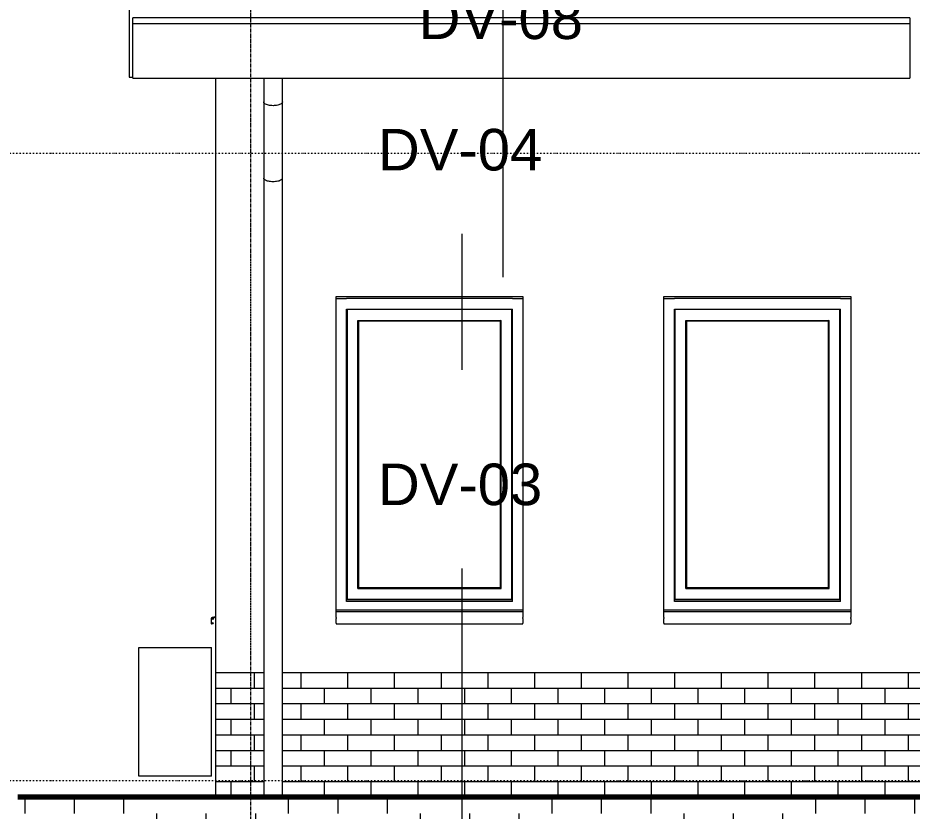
# Model space of a CAD drawing. Header units: millimetres. Extents: x -8546 to 211781, y -3000 to 31870.
# Drawn here: x 96545 to 100854, y -67 to 3752 of the extents above; entities that cross this region are included whole.
import ezdxf

# ---------------------------------------------------------------- set-up
doc = ezdxf.new("R2010")
doc.units = ezdxf.units.MM
doc.linetypes.add('Dash dot', pattern=[15.875, 6.35, -4.7625, 0, -4.7625])
doc.linetypes.add('grid', pattern=[24, 15, -3, 3, -3])
for name, color, linetype, lineweight in [('A-FLOR-LEVL', 51, 'Continuous', 9), ('A-GENM', 13, 'Continuous', 9), ('A-ROOF-OTLN', 132, 'Continuous', 9), ('A-WALL', 113, 'Continuous', 9), ('A-WALL-PATT', 111, 'Continuous', 25), ('C-TOPO', 7, 'Continuous', 9), ('G-ANNO-SYMB', 111, 'Continuous', 9), ('S-COLS', 52, 'Continuous', 9), ('S-GRID', 1, 'Continuous', 9)]:
    doc.layers.add(name, color=color, linetype=linetype, lineweight=lineweight)
doc.styles.add('Arial_1', font='arial.ttf', dxfattribs={"height": 200})

# ---------------------------------------------------------------- blocks, each defined once
blk = doc.blocks.new('41_ISR_lb_vebo_waterslag_10_graden - WS60 160-1703960-Noordgevel')
at = {"layer": 'A-GENM'}
for p, q in [((-3709.2, 892.3), (-4609.2, 892.3)), ((-4609.2, 865.1), (-4609.2, 867.4)), ((-4609.2, 865.1), (-4609.2, 860.1)), ((-3709.2, 867.4), (-3709.2, 865.1)), ((-3709.2, 860.1), (-3709.2, 865.1)), ((-4609.2, 837.3), (-4609.2, 860.1)), ((-4609.2, 837.3), (-4609.2, 834.3)), ((-4609.2, 834.3), (-3709.2, 834.3)), ((-3709.2, 860.1), (-3709.2, 837.3)), ((-3709.2, 834.3), (-3709.2, 837.3))]:
    blk.add_line(p, q, dxfattribs=at)
blk = doc.blocks.new('EB_Boiler_stiebel_eltron_buitenunit - EB_Boiler_stiebel_eltron_buitenunit-1706381-Noordgevel')
at = {"layer": 'A-GENM'}
for p, q in [((-5559.2, 720), (-5209.2, 720)), ((-5559.2, 100), (-5559.2, 720)), ((-5209.2, 100), (-5209.2, 720)), ((-5209.2, 100), (-5559.2, 100))]:
    blk.add_line(p, q, dxfattribs=at)
blk = doc.blocks.new('41_ISR_lb_vebo_waterslag_10_graden - WS60 160-V27-Noordgevel')
at = {"layer": 'A-GENM'}
for p, q in [((-5189.2, 868), (-5206.2, 865.1)), ((-5205.7, 863.5), (-5205.7, 857)), ((-5204.1, 863.4), (-5189.2, 866)), ((-5204.1, 858.7), (-5204.1, 863.4)), ((-5210.3, 860.1), (-5210.3, 837.3)), ((-5208.7, 837.4), (-5208.7, 860.1)), ((-5205.7, 836.2), (-5207, 836)), ((-5207, 836), (-5205.7, 836.2)), ((-5206.8, 834.4), (-5200.4, 835.5)), ((-5205.7, 857), (-5197.7, 857.7)), ((-5204.1, 839.9), (-5205.7, 839.6)), ((-5205.7, 839.6), (-5205.7, 836.2)), ((-5197.7, 859.3), (-5204.1, 858.7)), ((-5204.1, 836.5), (-5204.1, 839.9)), ((-5201.9, 836.9), (-5204.1, 836.5)), ((-5204.1, 836.5), (-5201.9, 836.9)), ((-5201.3, 838.4), (-5201.9, 836.9)), ((-5201.9, 836.9), (-5201.3, 838.4)), ((-5200.4, 838.4), (-5201.3, 838.4)), ((-5201.3, 838.4), (-5200.4, 838.4)), ((-5200.4, 835.5), (-5200.4, 838.4)), ((-5200.4, 838.4), (-5200.4, 835.5)), ((-5197.7, 857.7), (-5197.7, 859.3))]:
    blk.add_line(p, q, dxfattribs=at)
for centre, radius, start, end in [((-5205.3, 860.1), 5, 100, 180), ((-5205.3, 860.1), 5, 100, 180), ((-5205.3, 860.1), 3.4, 96.7543, 180), ((-5205.3, 860.1), 3.4, 96.7543, 180), ((-5207.3, 837.3), 3, 180, 279.9906), ((-5207.3, 837.3), 3, 180, 279.9906), ((-5207.3, 837.4), 1.42, 180, 280.0191), ((-5207.3, 837.4), 1.42, 180, 280.0191)]:
    blk.add_arc(centre, radius, start, end, dxfattribs=at)
blk = doc.blocks.new('41_ISR_lb_vebo_waterslag_10_graden - WS60 160-V28-Noordgevel')
at = {"layer": 'A-GENM'}
for p, q in [((-5205.7, 836.2), (-5207, 836)), ((-5207, 836), (-5205.7, 836.2)), ((-5201.9, 836.9), (-5204.1, 836.5)), ((-5204.1, 836.5), (-5201.9, 836.9)), ((-5201.3, 838.4), (-5201.9, 836.9)), ((-5201.9, 836.9), (-5201.3, 838.4)), ((-5200.4, 838.4), (-5201.3, 838.4)), ((-5201.3, 838.4), (-5200.4, 838.4)), ((-5200.4, 835.5), (-5200.4, 838.4)), ((-5200.4, 838.4), (-5200.4, 835.5))]:
    blk.add_line(p, q, dxfattribs=at)
for centre, radius, start, end in [((-5205.3, 860.1), 5, 100, 180), ((-5205.3, 860.1), 5, 100, 180), ((-5205.3, 860.1), 3.4, 96.7543, 180), ((-5205.3, 860.1), 3.4, 96.7543, 180), ((-5207.3, 837.3), 3, 180, 279.9906), ((-5207.3, 837.3), 3, 180, 279.9906), ((-5207.3, 837.4), 1.42, 180, 280.0191), ((-5207.3, 837.4), 1.42, 180, 280.0191)]:
    blk.add_arc(centre, radius, start, end, dxfattribs=at)
blk = doc.blocks.new('28_EB_HWA_grote slag - TRON60x2_5-3479252-Noordgevel')
at = {"layer": 'S-COLS'}
for p, q in [((-4957.7, 3462.1), (-4957.7, 3347)), ((-4867.7, 3347), (-4867.7, 3462.1)), ((-4957.7, 3347), (-4957.7, 2980.7)), ((-4867.7, 2980.7), (-4867.7, 3347)), ((-4957.7, 2980.7), (-4957.7, 0)), ((-4867.7, 0), (-4867.7, 2980.7))]:
    blk.add_line(p, q, dxfattribs=at)
for points, knots in [([(-4912.7, 3329.1), (-4916.7, 3329.1), (-4924.5, 3329.5), (-4935.5, 3331.3), (-4944.9, 3334.2), (-4950.9, 3337.3), (-4954.4, 3340.1), (-4956.3, 3342.4), (-4957.5, 3344.7), (-4957.7, 3346.2), (-4957.7, 3347)], [0, 0, 0, 0, 0.0833333, 0.1666667, 0.25, 0.3333333, 0.375, 0.4166667, 0.4583333, 0.5, 0.5, 0.5, 0.5]), ([(-4867.7, 3347), (-4867.7, 3346.2), (-4868, 3344.7), (-4869.1, 3342.4), (-4871, 3340.1), (-4874.5, 3337.3), (-4880.5, 3334.2), (-4890, 3331.3), (-4901, 3329.5), (-4908.8, 3329.1), (-4912.7, 3329.1)], [0.5, 0.5, 0.5, 0.5, 0.5416667, 0.5833333, 0.625, 0.6666667, 0.75, 0.8333333, 0.9166667, 1, 1, 1, 1]), ([(-4912.7, 2962.8), (-4916.7, 2962.8), (-4924.5, 2963.2), (-4935.5, 2965), (-4944.9, 2967.9), (-4950.9, 2971), (-4954.4, 2973.8), (-4956.3, 2976), (-4957.5, 2978.4), (-4957.7, 2979.9), (-4957.7, 2980.7)], [0, 0, 0, 0, 0.0833333, 0.1666667, 0.25, 0.3333333, 0.375, 0.4166667, 0.4583333, 0.5, 0.5, 0.5, 0.5]), ([(-4867.7, 2980.7), (-4867.7, 2979.9), (-4868, 2978.4), (-4869.1, 2976), (-4871, 2973.8), (-4874.5, 2971), (-4880.5, 2967.9), (-4890, 2965), (-4901, 2963.2), (-4908.8, 2962.8), (-4912.7, 2962.8)], [0.5, 0.5, 0.5, 0.5, 0.5416667, 0.5833333, 0.625, 0.6666667, 0.75, 0.8333333, 0.9166667, 1, 1, 1, 1])]:
    blk.add_open_spline(points, degree=3, knots=knots, dxfattribs=at)
blk = doc.blocks.new('Detail View - gesloten pijl _ viewname _ sheetnumber-1753502-Noordgevel')
at = {"layer": 'G-ANNO-SYMB'}
blk.add_line((-4002.5, 2712.5), (-4002.5, 2212.5), dxfattribs=at)

msp = doc.modelspace()

# ---------------------------------------------------------------- hatches: boundary and pattern name
at = {"layer": 'A-WALL-PATT', "lineweight": 9}
h = msp.add_hatch(dxfattribs=at)
h.set_pattern_fill('FP_139', color=256, style=0, pattern_type=2)
h.set_pattern_definition([(0, (100948.06, 0), (0, 75), []), (90, (100948.06, 0), (-112.5, 75), [75, -75])])
h.paths.add_polyline_path([(97498.1, 0), (97729.6, 0), (97729.6, 600), (97498.1, 600), (97498.1, 493.7)])
h.paths.add_polyline_path([(97819.6, 0), (100898.1, 0), (100898.1, 600), (97819.6, 600), (97819.6, 57.7)])
at = {"layer": 'C-TOPO'}
h = msp.add_hatch(dxfattribs=at)
h.set_pattern_fill('FP_141', color=256, style=0, pattern_type=2)
h.set_pattern_definition([(0, (104754.76, 0), (635, 635), [635, -635]), (0, (104754.76, 238.1), (635, 635), [635, -635]), (0, (104754.76, 476.25), (635, 635), [635, -635]), (90, (104834.13, 555.6), (-635, 635), [635, -635]), (90, (105072.26, 555.6), (-635, 635), [635, -635]), (90, (105310.4, 555.6), (-635, 635), [635, -635])])
h.paths.add_polyline_path([(97886, -2994.1), (101824.6, -2994.1), (101824.6, 0), (96545.3, 0), (96545.3, -2994.1), (97883.8, -2994.1)])

# ---------------------------------------------------------------- linework, layer by layer
at = {"layer": 'A-FLOR-LEVL', "linetype": 'Dash dot'}
for p, q in [((94668.1, 3100), (109489.4, 3100)), ((94668.1, 80), (109489.4, 80))]:
    msp.add_line(p, q, dxfattribs=at)
at = {"layer": 'A-GENM'}
for p, q in [((98078.1, 2400), (98128.1, 2400)), ((98928.1, 2400), (98128.1, 2400)), ((98928.1, 2400), (98978.1, 2400)), ((99658.1, 2400), (99708.1, 2400)), ((100508.1, 2400), (99708.1, 2400)), ((100508.1, 2400), (100558.1, 2400)), ((98128.1, 942), (98128.1, 2350)), ((98128.1, 2350), (98928.1, 2350)), ((98131.1, 2347), (98131.1, 953.2)), ((98925.1, 2347), (98131.1, 2347)), ((98925.1, 953.2), (98925.1, 2347)), ((98928.1, 942), (98928.1, 2350)), ((99708.1, 942), (99708.1, 2350)), ((99708.1, 2350), (100508.1, 2350)), ((99711.1, 2347), (99711.1, 953.2)), ((100505.1, 2347), (99711.1, 2347)), ((100505.1, 953.2), (100505.1, 2347)), ((100508.1, 942), (100508.1, 2350)), ((98182.7, 1004.8), (98182.7, 2295.4)), ((98182.7, 2295.4), (98873.5, 2295.4)), ((98182.7, 2295.4), (98187.1, 2291)), ((98869.1, 2291), (98187.1, 2291)), ((98187.1, 2291), (98187.1, 1009.2)), ((98873.5, 2295.4), (98869.1, 2291)), ((98869.1, 2291), (98869.1, 1009.2)), ((98873.5, 1004.8), (98873.5, 2295.4)), ((99762.7, 2295.4), (100453.5, 2295.4)), ((99762.7, 1004.8), (99762.7, 2295.4)), ((99762.7, 2295.4), (99767.1, 2291)), ((100449.1, 2291), (99767.1, 2291)), ((99767.1, 2291), (99767.1, 1009.2)), ((100453.5, 2295.4), (100449.1, 2291)), ((100449.1, 2291), (100449.1, 1009.2)), ((100453.5, 1004.8), (100453.5, 2295.4)), ((98187.1, 1009.2), (98182.7, 1004.8)), ((98182.7, 1004.8), (98873.5, 1004.8)), ((98187.1, 1009.2), (98869.1, 1009.2)), ((98869.1, 1009.2), (98873.5, 1004.8)), ((99767.1, 1009.2), (99762.7, 1004.8)), ((99762.7, 1004.8), (100453.5, 1004.8)), ((99767.1, 1009.2), (100449.1, 1009.2)), ((100449.1, 1009.2), (100453.5, 1004.8)), ((98911.1, 950.2), (98128.1, 950.2)), ((98131.1, 953.2), (98925.1, 953.2)), ((98928.1, 950.2), (98911.1, 950.2)), ((100491.1, 950.2), (99708.1, 950.2)), ((99711.1, 953.2), (100505.1, 953.2)), ((100508.1, 950.2), (100491.1, 950.2)), ((98928.1, 942), (98128.1, 942)), ((100508.1, 942), (99708.1, 942)), ((98928.1, 900), (98078.1, 900)), ((98978.1, 900), (98928.1, 900)), ((100508.1, 900), (99658.1, 900)), ((100558.1, 900), (100508.1, 900))]:
    msp.add_line(p, q, dxfattribs=at)
at = {"layer": 'A-ROOF-OTLN'}
for p, q in [((97080.7, 8571.2), (97080.7, 3466.1)), ((100842.5, 3751.6), (97099.7, 3751.6)), ((97099.7, 3462.1), (97099.7, 3751.6)), ((100842.5, 3751.6), (100842.5, 3462.1)), ((97099.7, 3724.5), (100842.5, 3724.5)), ((97080.7, 3466.1), (97099.7, 3466.1)), ((97099.7, 3462.1), (100842.5, 3462.1))]:
    msp.add_line(p, q, dxfattribs=at)
at = {"layer": 'A-WALL'}
for p, q in [((97498.1, 3462.1), (97498.1, 0)), ((98078.1, 867.4), (98078.1, 2410)), ((98078.1, 2410), (98978.1, 2410)), ((98978.1, 2410), (98978.1, 867.4)), ((99658.1, 867.4), (99658.1, 2410)), ((99658.1, 2410), (100558.1, 2410)), ((100558.1, 2410), (100558.1, 867.4)), ((97498.1, 600), (97729.6, 600)), ((97819.6, 600), (101814.6, 600))]:
    msp.add_line(p, q, dxfattribs=at)
at = {"layer": 'C-TOPO', "lineweight": 70}
for p, q in [((96752.4, 0), (96545.3, 0)), ((97886, 0), (96752.4, 0)), ((101539.1, 0), (97886, 0))]:
    msp.add_line(p, q, dxfattribs=at)
at = {"layer": 'C-TOPO'}
for p, q in [((96752.4, 0), (96545.3, 0)), ((96752.4, 0), (97886, 0)), ((97886, 0), (101539.1, 0))]:
    msp.add_line(p, q, dxfattribs=at)
at = {"layer": 'G-ANNO-SYMB'}
for p, q in [((98881.1, 4782.1), (98881.1, 2562.9)), ((98881.1, 3345.2), (98881.1, 2502.8)), ((98684.8, 2712.5), (98684.8, 2057.9)), ((98684.8, 1101), (98684.8, -987.6))]:
    msp.add_line(p, q, dxfattribs=at)
at = {"layer": 'S-GRID', "linetype": 'grid'}
msp.add_line((97668.1, -1885.9), (97668.1, 10087.6), dxfattribs=at)

# ---------------------------------------------------------------- block references
at = {"layer": 'A-GENM'}
for name, p in [('41_ISR_lb_vebo_waterslag_10_graden - WS60 160-V27-Noordgevel', (102687.3, 0)), ('41_ISR_lb_vebo_waterslag_10_graden - WS60 160-V28-Noordgevel', (102687.3, 0)), ('41_ISR_lb_vebo_waterslag_10_graden - WS60 160-1703960-Noordgevel', (102687.3, 0)), ('41_ISR_lb_vebo_waterslag_10_graden - WS60 160-1703960-Noordgevel', (104267.3, 0)), ('EB_Boiler_stiebel_eltron_buitenunit - EB_Boiler_stiebel_eltron_buitenunit-1706381-Noordgevel', (102687.3, 0))]:
    msp.add_blockref(name, p, dxfattribs=at)
at = {"layer": 'G-ANNO-SYMB'}
for p in [(102883.7, 632.7), (102687.3, 0), (102687.3, -1611.5)]:
    msp.add_blockref('Detail View - gesloten pijl _ viewname _ sheetnumber-1753502-Noordgevel', p, dxfattribs=at)
at = {"layer": 'S-COLS'}
msp.add_blockref('28_EB_HWA_grote slag - TRON60x2_5-3479252-Noordgevel', (102687.3, 0), dxfattribs=at)

# ---------------------------------------------------------------- texts
at = {"layer": 'G-ANNO-SYMB', "char_height": 200, "width": 978.059, "attachment_point": 1, "style": 'Arial_1'}
for s, insert in [('DV-08', (98476.1, 3850)), ('DV-04', (98279.8, 3217.3)), ('DV-03', (98279.8, 1605.8))]:
    msp.add_mtext(s, dxfattribs=dict(at, insert=insert))

doc.saveas('drawing.dxf')
